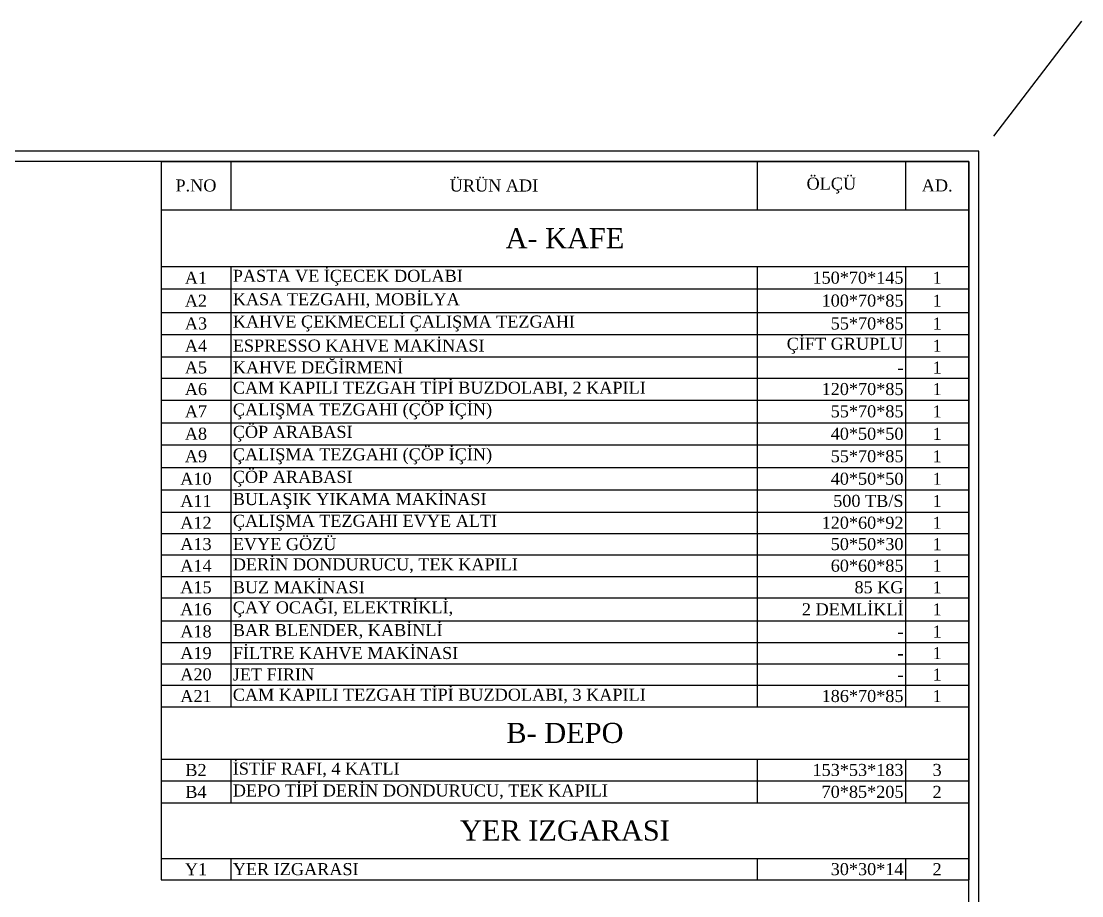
# Model space of a CAD drawing. Header units: centimetres. Extents: x 129504 to 136745, y 33909 to 36322.
# Drawn here: x 133206 to 134262, y 35451 to 36322 of the extents above; entities that cross this region are included whole.
import ezdxf

# ---------------------------------------------------------------- set-up
doc = ezdxf.new("R2010")
doc.units = ezdxf.units.CM
doc.header["$LTSCALE"] = 10
doc.header["$MEASUREMENT"] = 0
doc.layers.add('Sktürk ANTET', color=7, linetype='Continuous')
doc.styles.add('Halil 1', font='times.ttf', dxfattribs={"height": 12})

# ---------------------------------------------------------------- blocks, each defined once
blk = doc.blocks.new('*T24')
at = {"color": 0, "linetype": 'ByBlock', "lineweight": -2, "transparency": 16777216}
for p, q in [((0, 0), (804.3, 0)), ((0, 0), (0, -715.5)), ((69.3, 0), (69.3, -48.2)), ((593.5, 0), (593.5, -48.2)), ((741.3, 0), (741.3, -48.2)), ((804.3, 0), (804.3, -715.5)), ((0, -48.2), (804.3, -48.2)), ((0, -104.8), (804.3, -104.8)), ((69.3, -104.8), (69.3, -543.3)), ((593.5, -104.8), (593.5, -543.3)), ((741.3, -104.8), (741.3, -543.3)), ((0, -127), (804.3, -127)), ((0, -150.4), (804.3, -150.4)), ((0, -172.5), (804.3, -172.5)), ((0, -194.7), (804.3, -194.7)), ((0, -216), (804.3, -216)), ((0, -237.7), (804.3, -237.7)), ((0, -260.3), (804.3, -260.3)), ((0, -282.4), (804.3, -282.4)), ((0, -305), (804.3, -305)), ((0, -327.1), (804.3, -327.1)), ((0, -349.3), (804.3, -349.3)), ((0, -370.6), (804.3, -370.6)), ((0, -391.8), (804.3, -391.8)), ((0, -413.5), (804.3, -413.5)), ((0, -434.8), (804.3, -434.8)), ((0, -457.4), (804.3, -457.4)), ((0, -479.1), (804.3, -479.1)), ((0, -500.4), (804.3, -500.4)), ((0, -521.6), (804.3, -521.6)), ((0, -543.3), (804.3, -543.3)), ((0, -595.3), (804.3, -595.3)), ((69.3, -595.3), (69.3, -638.7)), ((593.5, -595.3), (593.5, -638.7)), ((741.3, -595.3), (741.3, -638.7)), ((0, -617), (804.3, -617)), ((0, -638.7), (804.3, -638.7)), ((0, -694.3), (804.3, -694.3)), ((69.3, -694.3), (69.3, -715.5)), ((593.5, -694.3), (593.5, -715.5)), ((741.3, -694.3), (741.3, -715.5)), ((0, -715.5), (804.3, -715.5))]:
    blk.add_line(p, q, dxfattribs=at)
at = {"color": 0, "transparency": 16777216, "style": 'Halil 1'}
for s, insert, char_height, width, attachment_point in [('P.NO', (34.6, -24.1), 12, 39.257, 5), ('ÜRÜN ADI', (331.4, -24.1), 12, 494.265, 5), ('ÖLÇÜ', (667.4, -24.1), 12, 117.737, 5), ('AD.', (772.8, -24.1), 12, 33.034, 5), ('A- KAFE', (402.1, -76.5), 20, 774.293, 5), ('PASTA VE İÇECEK DOLABI ^J', (71.3, -115.9), 12, 520.265, 4), ('A1', (34.6, -115.9), 12, 65.257, 5), ('150*70*145', (739.3, -115.9), 12, 143.737, 6), ('1', (772.8, -115.9), 12, 59.034, 5), ('A2', (34.6, -138.7), 12, 65.257, 5), ('KASA TEZGAHI, MOBİLYA ^J', (71.3, -138.7), 12, 520.265, 4), ('100*70*85', (739.3, -138.7), 12, 143.737, 6), ('1', (772.8, -138.7), 12, 59.034, 5), ('A3', (34.6, -161.5), 12, 65.257, 5), ('KAHVE ÇEKMECELİ ÇALIŞMA TEZGAHI ^J', (71.3, -161.5), 12, 520.265, 4), ('55*70*85', (739.3, -161.5), 12, 143.737, 6), ('1', (772.8, -161.5), 12, 59.034, 5), ('A4', (34.6, -183.6), 12, 65.257, 5), ('ESPRESSO KAHVE MAKİNASI ^J', (71.3, -183.6), 12, 520.265, 4), ('ÇİFT GRUPLU', (739.3, -183.6), 12, 143.737, 6), ('1', (772.8, -183.6), 12, 59.034, 5), ('A5', (34.6, -205.3), 12, 65.257, 5), ('KAHVE DEĞİRMENİ ^J', (71.3, -205.3), 12, 520.265, 4), ('1', (772.8, -205.3), 12, 59.034, 5), ('-', (739.3, -205.3), 12, 143.737, 6), ('A6', (34.6, -226.8), 12, 65.257, 5), ('CAM KAPILI TEZGAH TİPİ BUZDOLABI, 2 KAPILI ^J', (71.3, -226.8), 12, 520.265, 4), ('120*70*85', (739.3, -226.8), 12, 143.737, 6), ('1', (772.8, -226.8), 12, 59.034, 5), ('A7', (34.6, -249), 12, 65.257, 5), ('ÇALIŞMA TEZGAHI (ÇÖP İÇİN)^J', (71.3, -249), 12, 520.265, 4), ('55*70*85', (739.3, -249), 12, 143.737, 6), ('1', (772.8, -249), 12, 59.034, 5), ('ÇÖP ARABASI ^J', (71.3, -271.3), 12, 520.265, 4), ('A8', (34.6, -271.3), 12, 65.257, 5), ('40*50*50', (739.3, -271.3), 12, 143.737, 6), ('1', (772.8, -271.3), 12, 59.034, 5), ('ÇALIŞMA TEZGAHI (ÇÖP İÇİN)^J', (71.3, -293.7), 12, 520.265, 4), ('A9', (34.6, -293.7), 12, 65.257, 5), ('55*70*85', (739.3, -293.7), 12, 143.737, 6), ('1', (772.8, -293.7), 12, 59.034, 5), ('ÇÖP ARABASI ^J', (71.3, -316.1), 12, 520.265, 4), ('A10', (34.6, -316.1), 12, 65.257, 5), ('40*50*50', (739.3, -316.1), 12, 143.737, 6), ('1', (772.8, -316.1), 12, 59.034, 5), ('BULAŞIK YIKAMA MAKİNASI ^J', (71.3, -338.2), 12, 520.265, 4), ('A11', (34.6, -338.2), 12, 65.257, 5), ('500 TB/S', (739.3, -338.2), 12, 143.737, 6), ('1', (772.8, -338.2), 12, 59.034, 5), ('A12', (34.6, -359.9), 12, 65.257, 5), ('ÇALIŞMA TEZGAHI EVYE ALTI^J', (71.3, -359.9), 12, 520.265, 4), ('120*60*92', (739.3, -359.9), 12, 143.737, 6), ('1', (772.8, -359.9), 12, 59.034, 5), ('A13', (34.6, -381.2), 12, 65.257, 5), ('EVYE GÖZÜ ^J', (71.3, -381.2), 12, 520.265, 4), ('50*50*30', (739.3, -381.2), 12, 143.737, 6), ('1', (772.8, -381.2), 12, 59.034, 5), ('A14', (34.6, -402.7), 12, 65.257, 5), ('DERİN DONDURUCU, TEK KAPILI ^J', (71.3, -402.7), 12, 520.265, 4), ('60*60*85', (739.3, -402.7), 12, 143.737, 6), ('1', (772.8, -402.7), 12, 59.034, 5), ('A15', (34.6, -424.2), 12, 65.257, 5), ('BUZ MAKİNASI ^J', (71.3, -424.2), 12, 520.265, 4), ('85 KG', (739.3, -424.2), 12, 143.737, 6), ('1', (772.8, -424.2), 12, 59.034, 5), ('A16', (34.6, -446.1), 12, 65.257, 5), ('ÇAY OCAĞI, ELEKTRİKLİ,', (71.3, -446.1), 12, 520.265, 4), ('2 DEMLİKLİ', (739.3, -446.1), 12, 143.737, 6), ('1', (772.8, -446.1), 12, 59.034, 5), ('A18', (34.6, -468.2), 12, 65.257, 5), ('BAR BLENDER, KABİNLİ^J', (71.3, -468.2), 12, 520.265, 4), ('1', (772.8, -468.2), 12, 59.034, 5), ('-', (739.3, -468.2), 12, 143.737, 6), ('A19', (34.6, -489.7), 12, 65.257, 5), ('FİLTRE KAHVE MAKİNASI ^J', (71.3, -489.7), 12, 520.265, 4), ('1', (772.8, -489.7), 12, 59.034, 5), ('-', (739.3, -489.7), 12, 143.737, 6), ('A20', (34.6, -511), 12, 65.257, 5), ('JET FIRIN ^J', (71.3, -511), 12, 520.265, 4), ('1', (772.8, -511), 12, 59.034, 5), ('-', (739.3, -511), 12, 143.737, 6), ('A21', (34.6, -532.5), 12, 65.257, 5), ('CAM KAPILI TEZGAH TİPİ BUZDOLABI, 3 KAPILI ^J', (71.3, -532.5), 12, 520.265, 4), ('186*70*85', (739.3, -532.5), 12, 143.737, 6), ('1', (772.8, -532.5), 12, 59.034, 5), ('B- DEPO', (402.1, -569.3), 20, 800.293, 5), ('B2', (34.6, -606.1), 12, 65.257, 5), ('İSTİF RAFI, 4 KATLI', (71.3, -606.1), 12, 520.265, 4), ('153*53*183', (739.3, -606.1), 12, 143.737, 6), ('3', (772.8, -606.1), 12, 59.034, 5), ('B4', (34.6, -627.9), 12, 65.257, 5), ('DEPO TİPİ DERİN DONDURUCU, TEK KAPILI', (71.3, -627.9), 12, 520.265, 4), ('70*85*205', (739.3, -627.9), 12, 143.737, 6), ('2', (772.8, -627.9), 12, 59.034, 5), ('YER IZGARASI', (402.1, -666.5), 20, 800.293, 5), ('Y1', (34.6, -704.9), 12, 65.257, 5), ('YER IZGARASI', (71.3, -704.9), 12, 520.265, 4), ('30*30*14', (739.3, -704.9), 12, 143.737, 6), ('2', (772.8, -704.9), 12, 59.034, 5)]:
    blk.add_mtext(s, dxfattribs=dict(at, insert=insert, char_height=char_height, width=width, attachment_point=attachment_point))

msp = doc.modelspace()

# ---------------------------------------------------------------- linework, layer by layer
msp.add_line((134174.48, 36206.96), (134262.05, 36321.53))
at = {"layer": 'Sktürk ANTET'}
for points in [[(132149.48, 34736.96), (134159.48, 34736.96), (134159.48, 36191.96), (132149.48, 36191.96)], [(132159.48, 34746.96), (134149.48, 34746.96), (134149.48, 36181.96), (132159.48, 36181.96)]]:
    msp.add_lwpolyline(points, close=True, dxfattribs=at)

# ---------------------------------------------------------------- block references
msp.add_blockref('*T24', (133345.19, 36181.96))

doc.saveas('drawing.dxf')
